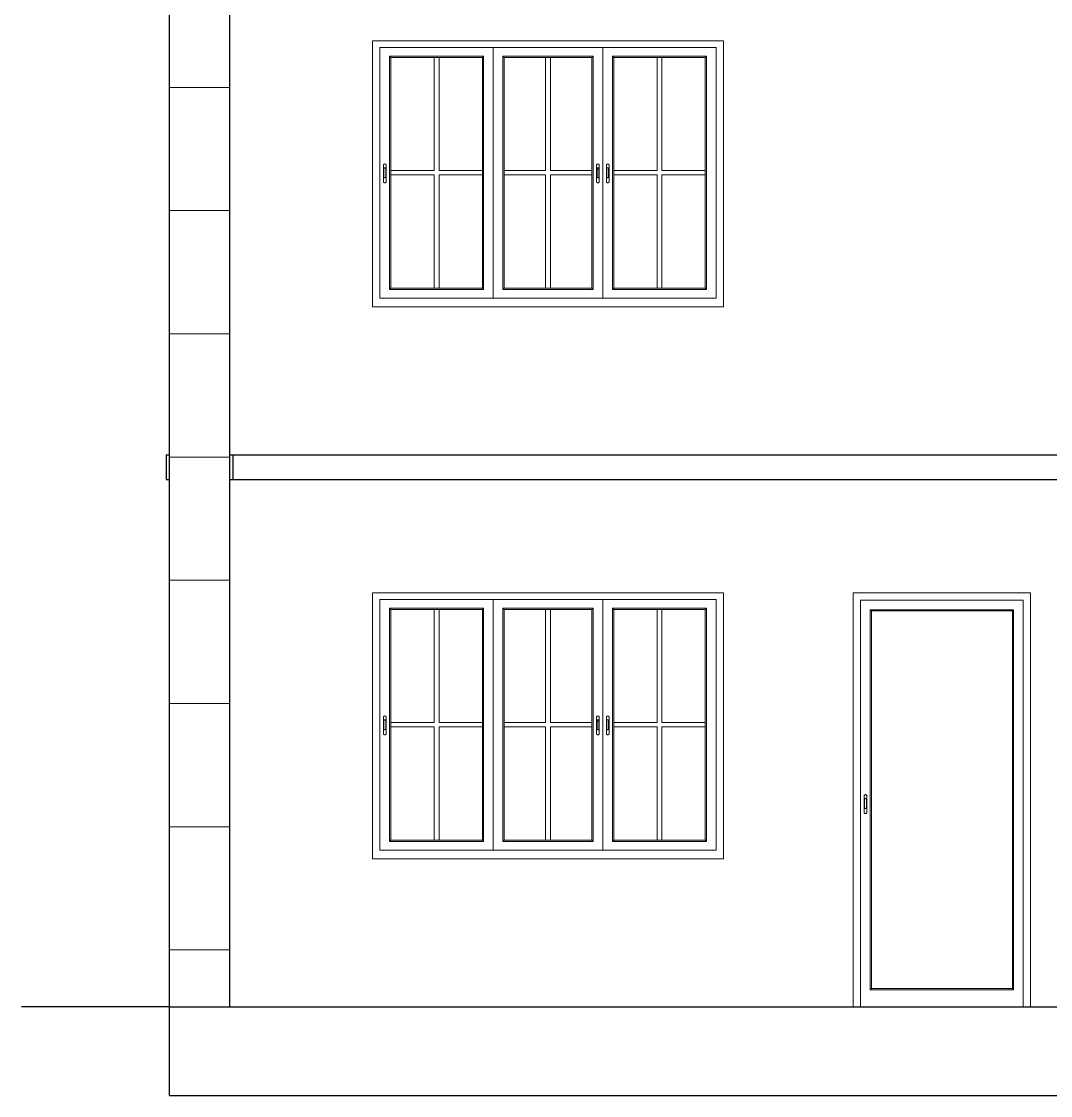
# Model space of a CAD drawing. Header units: inches. Extents: x -5142662 to -4941318, y -3361958 to -3160563.
# Drawn here: x -5005446 to -5005237.2, y -3263154.5 to -3262936.6 of the extents above; entities that cross this region are included whole.
import ezdxf

# ---------------------------------------------------------------- set-up
doc = ezdxf.new("R2010")
doc.units = ezdxf.units.IN
doc.header["$LTSCALE"] = 2
doc.header["$MEASUREMENT"] = 0
doc.linetypes.add('ACAD_ISO02W100', pattern=[15, 12, -3])
doc.layers.get('0').update_dxf_attribs({"linetype": 'CONTINUOUS'})
doc.layers.add('HATCH', color=60, linetype='ACAD_ISO02W100', lineweight=13)
doc.layers.add('window', color=4, linetype='CONTINUOUS', lineweight=13)

msp = doc.modelspace()

# ---------------------------------------------------------------- hatches: boundary and pattern name
at = {"layer": 'HATCH', "transparency": 33554661}
h = msp.add_hatch(dxfattribs=at)
h.set_pattern_fill('ANSI37', color=256, scale=200, angle=45)
h.paths.add_polyline_path([(-5005403.71, -3262912.52), (-5005403.71, -3262762.52), (-5005410.72, -3262762.52), (-5005410.72, -3262800.52), (-5005411.82, -3262800.52), (-5005411.82, -3262805.52), (-5005410.72, -3262805.52), (-5005410.72, -3262912.52), (-5005417.12, -3262912.52), (-5005417.12, -3262917.52), (-5005416.01, -3262917.52), (-5005416.01, -3263024.52), (-5005416.01, -3263136.52), (-5005403.71, -3263136.52), (-5005403.71, -3263024.52)])

# ---------------------------------------------------------------- linework, layer by layer
at = {"ltscale": 0.5}
for p, q in [((-5005403.71, -3263024.52), (-5005403.71, -3262912.52)), ((-5005416.01, -3263024.52), (-5005416.01, -3262917.52)), ((-5005416.68, -3263024.52), (-5005416.01, -3263024.52)), ((-5005416.68, -3263024.52), (-5005416.68, -3263029.52)), ((-5005416.01, -3263136.52), (-5005416.01, -3263024.52)), ((-5005403.71, -3263136.52), (-5005403.71, -3263024.52)), ((-5005403.71, -3263024.52), (-5005069.48, -3263024.52)), ((-5005403.04, -3263029.52), (-5005403.04, -3263024.52)), ((-5005416.68, -3263029.52), (-5005416.01, -3263029.52)), ((-5005403.71, -3263029.52), (-5005069.48, -3263029.52)), ((-5005416.01, -3263136.52), (-5005446.01, -3263136.52)), ((-5005416.01, -3263136.52), (-5005071.99, -3263136.52)), ((-5005416.01, -3263154.52), (-5005416.01, -3263136.52)), ((-5005416.01, -3263154.52), (-5005071.99, -3263154.52))]:
    msp.add_line(p, q, dxfattribs=at)
at = {"layer": 'window'}
for p, q in [((-5005374.79, -3262994.52), (-5005374.79, -3262940.52)), ((-5005303.56, -3262940.52), (-5005374.79, -3262940.52)), ((-5005373.29, -3262992.75), (-5005373.29, -3262941.86)), ((-5005305.06, -3262941.86), (-5005373.29, -3262941.86)), ((-5005350.29, -3262941.86), (-5005350.29, -3262992.75)), ((-5005328.06, -3262941.86), (-5005328.06, -3262992.75)), ((-5005305.06, -3262941.86), (-5005305.06, -3262992.75)), ((-5005303.56, -3262994.52), (-5005303.56, -3262940.52)), ((-5005371.32, -3262990.95), (-5005371.32, -3262943.65)), ((-5005371.32, -3262943.65), (-5005352.25, -3262943.65)), ((-5005371.08, -3262943.88), (-5005371.32, -3262943.65)), ((-5005371.08, -3262990.72), (-5005371.08, -3262943.88)), ((-5005352.5, -3262943.88), (-5005371.08, -3262943.88)), ((-5005362.28, -3262943.88), (-5005362.28, -3262966.85)), ((-5005361.3, -3262943.88), (-5005361.3, -3262966.85)), ((-5005352.5, -3262943.88), (-5005352.25, -3262943.65)), ((-5005352.5, -3262943.88), (-5005352.5, -3262990.72)), ((-5005352.25, -3262943.65), (-5005352.25, -3262990.95)), ((-5005330.02, -3262943.65), (-5005348.32, -3262943.65)), ((-5005348.32, -3262943.65), (-5005348.32, -3262990.95)), ((-5005348.08, -3262943.88), (-5005348.32, -3262943.65)), ((-5005348.08, -3262943.88), (-5005348.08, -3262990.72)), ((-5005348.08, -3262943.88), (-5005330.27, -3262943.88)), ((-5005339.67, -3262943.88), (-5005339.67, -3262966.85)), ((-5005338.68, -3262943.88), (-5005338.68, -3262966.85)), ((-5005330.27, -3262943.88), (-5005330.02, -3262943.65)), ((-5005330.27, -3262990.72), (-5005330.27, -3262943.88)), ((-5005330.02, -3262990.95), (-5005330.02, -3262943.65)), ((-5005326.1, -3262990.95), (-5005326.1, -3262943.65)), ((-5005326.1, -3262943.65), (-5005307.02, -3262943.65)), ((-5005325.85, -3262943.88), (-5005326.1, -3262943.65)), ((-5005325.85, -3262990.72), (-5005325.85, -3262943.88)), ((-5005307.27, -3262943.88), (-5005325.85, -3262943.88)), ((-5005317.05, -3262943.88), (-5005317.05, -3262966.85)), ((-5005316.07, -3262943.88), (-5005316.07, -3262966.85)), ((-5005307.27, -3262943.88), (-5005307.02, -3262943.65)), ((-5005307.27, -3262943.88), (-5005307.27, -3262990.72)), ((-5005307.02, -3262943.65), (-5005307.02, -3262990.95)), ((-5005372.56, -3262965.7), (-5005372.55, -3262965.67)), ((-5005372.56, -3262965.73), (-5005372.55, -3262965.67)), ((-5005372.56, -3262965.73), (-5005372.56, -3262965.7)), ((-5005372.56, -3262969.12), (-5005372.56, -3262965.73)), ((-5005372.55, -3262965.67), (-5005372.53, -3262965.63)), ((-5005372.53, -3262965.63), (-5005372.51, -3262965.6)), ((-5005372.48, -3262965.58), (-5005372.51, -3262965.6)), ((-5005372.45, -3262965.55), (-5005372.48, -3262965.58)), ((-5005372.45, -3262965.55), (-5005372.41, -3262965.54)), ((-5005372.38, -3262965.52), (-5005372.41, -3262965.54)), ((-5005372.33, -3262965.52), (-5005372.38, -3262965.52)), ((-5005372.29, -3262965.51), (-5005372.33, -3262965.52)), ((-5005372.25, -3262965.52), (-5005372.29, -3262965.51)), ((-5005372.25, -3262965.52), (-5005372.21, -3262965.52)), ((-5005372.21, -3262965.52), (-5005372.17, -3262965.54)), ((-5005372.17, -3262965.54), (-5005372.13, -3262965.55)), ((-5005372.13, -3262965.55), (-5005372.1, -3262965.58)), ((-5005372.1, -3262965.58), (-5005372.07, -3262965.6)), ((-5005372.05, -3262965.63), (-5005372.07, -3262965.6)), ((-5005372.04, -3262965.67), (-5005372.05, -3262965.63)), ((-5005372.03, -3262965.7), (-5005372.04, -3262965.67)), ((-5005372.03, -3262965.7), (-5005372.02, -3262965.73)), ((-5005372.02, -3262965.73), (-5005372.02, -3262969.12)), ((-5005329.32, -3262965.7), (-5005329.33, -3262965.73)), ((-5005329.33, -3262965.73), (-5005329.33, -3262969.12)), ((-5005329.31, -3262965.67), (-5005329.32, -3262965.7)), ((-5005329.3, -3262965.63), (-5005329.31, -3262965.67)), ((-5005329.27, -3262965.6), (-5005329.3, -3262965.63)), ((-5005329.25, -3262965.58), (-5005329.27, -3262965.6)), ((-5005329.22, -3262965.55), (-5005329.25, -3262965.58)), ((-5005329.18, -3262965.54), (-5005329.22, -3262965.55)), ((-5005329.14, -3262965.52), (-5005329.18, -3262965.54)), ((-5005329.1, -3262965.52), (-5005329.14, -3262965.52)), ((-5005329.06, -3262965.51), (-5005329.1, -3262965.52)), ((-5005329.01, -3262965.52), (-5005329.06, -3262965.51)), ((-5005328.97, -3262965.52), (-5005329.01, -3262965.52)), ((-5005328.93, -3262965.54), (-5005328.97, -3262965.52)), ((-5005328.9, -3262965.55), (-5005328.93, -3262965.54)), ((-5005328.87, -3262965.58), (-5005328.9, -3262965.55)), ((-5005328.84, -3262965.6), (-5005328.87, -3262965.58)), ((-5005328.82, -3262965.63), (-5005328.84, -3262965.6)), ((-5005328.8, -3262965.67), (-5005328.82, -3262965.63)), ((-5005328.79, -3262965.7), (-5005328.8, -3262965.67)), ((-5005328.79, -3262965.73), (-5005328.8, -3262965.67)), ((-5005328.79, -3262965.73), (-5005328.79, -3262965.7)), ((-5005328.79, -3262969.12), (-5005328.79, -3262965.73)), ((-5005327.34, -3262965.73), (-5005327.32, -3262965.67)), ((-5005327.34, -3262965.73), (-5005327.33, -3262965.7)), ((-5005327.34, -3262969.12), (-5005327.34, -3262965.73)), ((-5005327.33, -3262965.7), (-5005327.32, -3262965.67)), ((-5005327.32, -3262965.67), (-5005327.31, -3262965.63)), ((-5005327.31, -3262965.63), (-5005327.28, -3262965.6)), ((-5005327.26, -3262965.58), (-5005327.28, -3262965.6)), ((-5005327.22, -3262965.55), (-5005327.26, -3262965.58)), ((-5005327.22, -3262965.55), (-5005327.19, -3262965.54)), ((-5005327.15, -3262965.52), (-5005327.19, -3262965.54)), ((-5005327.11, -3262965.52), (-5005327.15, -3262965.52)), ((-5005327.07, -3262965.51), (-5005327.11, -3262965.52)), ((-5005327.02, -3262965.52), (-5005327.07, -3262965.51)), ((-5005327.02, -3262965.52), (-5005326.98, -3262965.52)), ((-5005326.98, -3262965.52), (-5005326.94, -3262965.54)), ((-5005326.94, -3262965.54), (-5005326.91, -3262965.55)), ((-5005326.91, -3262965.55), (-5005326.87, -3262965.58)), ((-5005326.87, -3262965.58), (-5005326.85, -3262965.6)), ((-5005326.82, -3262965.63), (-5005326.85, -3262965.6)), ((-5005326.81, -3262965.67), (-5005326.82, -3262965.63)), ((-5005326.8, -3262965.7), (-5005326.81, -3262965.67)), ((-5005326.8, -3262965.7), (-5005326.8, -3262965.73)), ((-5005326.8, -3262965.73), (-5005326.8, -3262969.12)), ((-5005372.46, -3262966.41), (-5005372.47, -3262966.43)), ((-5005372.47, -3262966.43), (-5005372.47, -3262966.45)), ((-5005372.47, -3262966.45), (-5005372.47, -3262968.16)), ((-5005372.47, -3262968.18), (-5005372.47, -3262968.16)), ((-5005372.46, -3262968.2), (-5005372.47, -3262968.18)), ((-5005372.45, -3262966.38), (-5005372.46, -3262966.41)), ((-5005372.45, -3262968.23), (-5005372.46, -3262968.2)), ((-5005372.44, -3262966.36), (-5005372.45, -3262966.38)), ((-5005372.44, -3262968.25), (-5005372.45, -3262968.23)), ((-5005372.42, -3262966.35), (-5005372.44, -3262966.36)), ((-5005372.42, -3262968.26), (-5005372.44, -3262968.25)), ((-5005372.4, -3262966.33), (-5005372.42, -3262966.35)), ((-5005372.4, -3262968.28), (-5005372.42, -3262968.26)), ((-5005372.37, -3262966.32), (-5005372.4, -3262966.33)), ((-5005372.37, -3262968.29), (-5005372.4, -3262968.28)), ((-5005372.35, -3262966.31), (-5005372.37, -3262966.32)), ((-5005372.35, -3262968.3), (-5005372.37, -3262968.29)), ((-5005372.32, -3262966.31), (-5005372.35, -3262966.31)), ((-5005372.32, -3262968.31), (-5005372.35, -3262968.3)), ((-5005372.29, -3262966.3), (-5005372.32, -3262966.31)), ((-5005372.29, -3262968.31), (-5005372.32, -3262968.31)), ((-5005372.26, -3262966.31), (-5005372.29, -3262966.3)), ((-5005372.26, -3262968.31), (-5005372.29, -3262968.31)), ((-5005372.24, -3262966.31), (-5005372.26, -3262966.31)), ((-5005372.24, -3262968.3), (-5005372.26, -3262968.31)), ((-5005372.21, -3262966.32), (-5005372.24, -3262966.31)), ((-5005372.21, -3262968.29), (-5005372.24, -3262968.3)), ((-5005372.19, -3262966.33), (-5005372.21, -3262966.32)), ((-5005372.19, -3262968.28), (-5005372.21, -3262968.29)), ((-5005372.16, -3262966.35), (-5005372.19, -3262966.33)), ((-5005372.16, -3262968.26), (-5005372.19, -3262968.28)), ((-5005372.15, -3262966.36), (-5005372.16, -3262966.35)), ((-5005372.15, -3262968.25), (-5005372.16, -3262968.26)), ((-5005372.13, -3262966.38), (-5005372.15, -3262966.36)), ((-5005372.13, -3262968.23), (-5005372.15, -3262968.25)), ((-5005372.12, -3262966.41), (-5005372.13, -3262966.38)), ((-5005372.12, -3262968.2), (-5005372.13, -3262968.23)), ((-5005372.11, -3262966.43), (-5005372.12, -3262966.41)), ((-5005372.11, -3262968.18), (-5005372.12, -3262968.2)), ((-5005372.11, -3262966.45), (-5005372.11, -3262966.43)), ((-5005372.11, -3262968.16), (-5005372.11, -3262966.45)), ((-5005372.11, -3262968.16), (-5005372.11, -3262968.18)), ((-5005371.08, -3262966.85), (-5005362.28, -3262966.85)), ((-5005371.08, -3262967.75), (-5005362.28, -3262967.75)), ((-5005362.28, -3262967.75), (-5005362.28, -3262990.72)), ((-5005361.3, -3262966.85), (-5005352.5, -3262966.85)), ((-5005361.3, -3262967.75), (-5005352.5, -3262967.75)), ((-5005361.3, -3262967.75), (-5005361.3, -3262990.72)), ((-5005339.67, -3262966.85), (-5005348.08, -3262966.85)), ((-5005339.67, -3262967.75), (-5005348.08, -3262967.75)), ((-5005339.67, -3262967.75), (-5005339.67, -3262990.72)), ((-5005330.27, -3262966.85), (-5005338.68, -3262966.85)), ((-5005338.68, -3262967.75), (-5005338.68, -3262990.72)), ((-5005330.27, -3262967.75), (-5005338.68, -3262967.75)), ((-5005329.24, -3262966.43), (-5005329.23, -3262966.41)), ((-5005329.24, -3262966.45), (-5005329.24, -3262966.43)), ((-5005329.24, -3262966.7), (-5005329.24, -3262966.45)), ((-5005329.24, -3262966.68), (-5005329.23, -3262966.65)), ((-5005329.24, -3262966.7), (-5005329.24, -3262966.68)), ((-5005329.24, -3262968.16), (-5005329.24, -3262966.7)), ((-5005329.24, -3262968.16), (-5005329.24, -3262968.18)), ((-5005329.24, -3262968.18), (-5005329.23, -3262968.2)), ((-5005329.23, -3262966.41), (-5005329.22, -3262966.38)), ((-5005329.23, -3262966.65), (-5005329.22, -3262966.63)), ((-5005329.23, -3262968.2), (-5005329.22, -3262968.23)), ((-5005329.22, -3262966.38), (-5005329.2, -3262966.36)), ((-5005329.22, -3262966.63), (-5005329.2, -3262966.61)), ((-5005329.22, -3262968.23), (-5005329.2, -3262968.25)), ((-5005329.2, -3262966.36), (-5005329.18, -3262966.35)), ((-5005329.2, -3262966.61), (-5005329.18, -3262966.6)), ((-5005329.2, -3262968.25), (-5005329.18, -3262968.26)), ((-5005329.18, -3262966.35), (-5005329.16, -3262966.33)), ((-5005329.18, -3262966.6), (-5005329.16, -3262966.58)), ((-5005329.18, -3262968.26), (-5005329.16, -3262968.28)), ((-5005329.16, -3262966.33), (-5005329.14, -3262966.32)), ((-5005329.16, -3262966.58), (-5005329.14, -3262966.57)), ((-5005329.16, -3262968.28), (-5005329.14, -3262968.29)), ((-5005329.14, -3262966.32), (-5005329.11, -3262966.31)), ((-5005329.14, -3262966.57), (-5005329.11, -3262966.56)), ((-5005329.14, -3262968.29), (-5005329.11, -3262968.3)), ((-5005329.11, -3262966.31), (-5005329.08, -3262966.31)), ((-5005329.11, -3262966.56), (-5005329.08, -3262966.55)), ((-5005329.11, -3262968.3), (-5005329.08, -3262968.31)), ((-5005329.08, -3262966.31), (-5005329.06, -3262966.3)), ((-5005329.08, -3262966.55), (-5005329.06, -3262966.55)), ((-5005329.08, -3262968.31), (-5005329.06, -3262968.31)), ((-5005329.06, -3262966.3), (-5005329.03, -3262966.31)), ((-5005329.06, -3262966.55), (-5005329.03, -3262966.55)), ((-5005329.06, -3262968.31), (-5005329.03, -3262968.31)), ((-5005329.03, -3262966.31), (-5005329, -3262966.31)), ((-5005329.03, -3262966.55), (-5005329, -3262966.56)), ((-5005329.03, -3262968.31), (-5005329, -3262968.3)), ((-5005329, -3262966.31), (-5005328.97, -3262966.32)), ((-5005329, -3262966.56), (-5005328.97, -3262966.57)), ((-5005329, -3262968.3), (-5005328.97, -3262968.29)), ((-5005328.97, -3262966.32), (-5005328.95, -3262966.33)), ((-5005328.97, -3262966.57), (-5005328.95, -3262966.58)), ((-5005328.97, -3262968.29), (-5005328.95, -3262968.28)), ((-5005328.95, -3262966.33), (-5005328.93, -3262966.35)), ((-5005328.95, -3262966.58), (-5005328.93, -3262966.6)), ((-5005328.95, -3262968.28), (-5005328.93, -3262968.26)), ((-5005328.93, -3262966.35), (-5005328.91, -3262966.36)), ((-5005328.93, -3262966.6), (-5005328.91, -3262966.61)), ((-5005328.93, -3262968.26), (-5005328.91, -3262968.25)), ((-5005328.91, -3262966.36), (-5005328.89, -3262966.38)), ((-5005328.91, -3262966.61), (-5005328.89, -3262966.63)), ((-5005328.91, -3262968.25), (-5005328.89, -3262968.23)), ((-5005328.89, -3262966.38), (-5005328.88, -3262966.41)), ((-5005328.89, -3262966.63), (-5005328.88, -3262966.65)), ((-5005328.89, -3262968.23), (-5005328.88, -3262968.2)), ((-5005328.88, -3262966.41), (-5005328.88, -3262966.43)), ((-5005328.88, -3262966.43), (-5005328.87, -3262966.45)), ((-5005328.88, -3262966.65), (-5005328.88, -3262966.68)), ((-5005328.88, -3262966.68), (-5005328.87, -3262966.7)), ((-5005328.88, -3262968.18), (-5005328.87, -3262968.16)), ((-5005328.88, -3262968.2), (-5005328.88, -3262968.18)), ((-5005328.87, -3262968.16), (-5005328.87, -3262966.45)), ((-5005327.24, -3262966.43), (-5005327.25, -3262966.45)), ((-5005327.25, -3262966.45), (-5005327.25, -3262968.16)), ((-5005327.24, -3262968.18), (-5005327.25, -3262968.16)), ((-5005327.23, -3262966.38), (-5005327.24, -3262966.41)), ((-5005327.24, -3262966.41), (-5005327.24, -3262966.43)), ((-5005327.24, -3262968.2), (-5005327.24, -3262968.18)), ((-5005327.23, -3262968.23), (-5005327.24, -3262968.2)), ((-5005327.21, -3262966.36), (-5005327.23, -3262966.38)), ((-5005327.21, -3262968.25), (-5005327.23, -3262968.23)), ((-5005327.19, -3262966.35), (-5005327.21, -3262966.36)), ((-5005327.19, -3262968.26), (-5005327.21, -3262968.25)), ((-5005327.17, -3262966.33), (-5005327.19, -3262966.35)), ((-5005327.17, -3262968.28), (-5005327.19, -3262968.26)), ((-5005327.15, -3262966.32), (-5005327.17, -3262966.33)), ((-5005327.15, -3262968.29), (-5005327.17, -3262968.28)), ((-5005327.12, -3262966.31), (-5005327.15, -3262966.32)), ((-5005327.12, -3262968.3), (-5005327.15, -3262968.29)), ((-5005327.09, -3262966.31), (-5005327.12, -3262966.31)), ((-5005327.09, -3262968.31), (-5005327.12, -3262968.3)), ((-5005327.07, -3262966.3), (-5005327.09, -3262966.31)), ((-5005327.07, -3262968.31), (-5005327.09, -3262968.31)), ((-5005327.04, -3262966.31), (-5005327.07, -3262966.3)), ((-5005327.04, -3262968.31), (-5005327.07, -3262968.31)), ((-5005327.01, -3262966.31), (-5005327.04, -3262966.31)), ((-5005327.01, -3262968.3), (-5005327.04, -3262968.31)), ((-5005326.98, -3262966.32), (-5005327.01, -3262966.31)), ((-5005326.98, -3262968.29), (-5005327.01, -3262968.3)), ((-5005326.96, -3262966.33), (-5005326.98, -3262966.32)), ((-5005326.96, -3262968.28), (-5005326.98, -3262968.29)), ((-5005326.94, -3262966.35), (-5005326.96, -3262966.33)), ((-5005326.94, -3262968.26), (-5005326.96, -3262968.28)), ((-5005326.92, -3262966.36), (-5005326.94, -3262966.35)), ((-5005326.92, -3262968.25), (-5005326.94, -3262968.26)), ((-5005326.9, -3262966.38), (-5005326.92, -3262966.36)), ((-5005326.9, -3262968.23), (-5005326.92, -3262968.25)), ((-5005326.89, -3262966.41), (-5005326.9, -3262966.38)), ((-5005326.89, -3262968.2), (-5005326.9, -3262968.23)), ((-5005326.89, -3262966.43), (-5005326.89, -3262966.41)), ((-5005326.88, -3262966.45), (-5005326.89, -3262966.43)), ((-5005326.88, -3262968.16), (-5005326.89, -3262968.18)), ((-5005326.89, -3262968.18), (-5005326.89, -3262968.2)), ((-5005326.88, -3262968.16), (-5005326.88, -3262966.45)), ((-5005325.85, -3262966.85), (-5005317.05, -3262966.85)), ((-5005325.85, -3262967.75), (-5005317.05, -3262967.75)), ((-5005317.05, -3262967.75), (-5005317.05, -3262990.72)), ((-5005316.07, -3262966.85), (-5005307.27, -3262966.85)), ((-5005316.07, -3262967.75), (-5005307.27, -3262967.75)), ((-5005316.07, -3262967.75), (-5005316.07, -3262990.72)), ((-5005372.56, -3262969.16), (-5005372.56, -3262969.12)), ((-5005372.55, -3262969.19), (-5005372.56, -3262969.16)), ((-5005372.55, -3262969.19), (-5005372.53, -3262969.23)), ((-5005372.53, -3262969.23), (-5005372.51, -3262969.25)), ((-5005372.51, -3262969.25), (-5005372.48, -3262969.28)), ((-5005372.45, -3262969.3), (-5005372.48, -3262969.28)), ((-5005372.41, -3262969.32), (-5005372.45, -3262969.3)), ((-5005372.41, -3262969.32), (-5005372.38, -3262969.34)), ((-5005372.33, -3262969.34), (-5005372.38, -3262969.34)), ((-5005372.29, -3262969.35), (-5005372.33, -3262969.34)), ((-5005372.29, -3262969.35), (-5005372.25, -3262969.34)), ((-5005372.25, -3262969.34), (-5005372.21, -3262969.34)), ((-5005372.17, -3262969.32), (-5005372.21, -3262969.34)), ((-5005372.13, -3262969.3), (-5005372.17, -3262969.32)), ((-5005372.13, -3262969.3), (-5005372.1, -3262969.28)), ((-5005372.1, -3262969.28), (-5005372.07, -3262969.25)), ((-5005372.07, -3262969.25), (-5005372.05, -3262969.23)), ((-5005372.04, -3262969.19), (-5005372.05, -3262969.23)), ((-5005372.02, -3262969.12), (-5005372.04, -3262969.19)), ((-5005372.03, -3262969.16), (-5005372.04, -3262969.19)), ((-5005372.03, -3262969.16), (-5005372.02, -3262969.12)), ((-5005329.32, -3262969.16), (-5005329.33, -3262969.12)), ((-5005329.33, -3262969.12), (-5005329.31, -3262969.19)), ((-5005329.32, -3262969.16), (-5005329.31, -3262969.19)), ((-5005329.31, -3262969.19), (-5005329.3, -3262969.23)), ((-5005329.3, -3262969.23), (-5005329.27, -3262969.25)), ((-5005329.27, -3262969.25), (-5005329.25, -3262969.28)), ((-5005329.25, -3262969.28), (-5005329.22, -3262969.3)), ((-5005329.22, -3262969.3), (-5005329.18, -3262969.32)), ((-5005329.18, -3262969.32), (-5005329.14, -3262969.34)), ((-5005329.14, -3262969.34), (-5005329.1, -3262969.34)), ((-5005329.1, -3262969.34), (-5005329.06, -3262969.35)), ((-5005329.06, -3262969.35), (-5005329.01, -3262969.34)), ((-5005329.01, -3262969.34), (-5005328.97, -3262969.34)), ((-5005328.97, -3262969.34), (-5005328.93, -3262969.32)), ((-5005328.93, -3262969.32), (-5005328.9, -3262969.3)), ((-5005328.9, -3262969.3), (-5005328.87, -3262969.28)), ((-5005328.87, -3262969.28), (-5005328.84, -3262969.25)), ((-5005328.84, -3262969.25), (-5005328.82, -3262969.23)), ((-5005328.82, -3262969.23), (-5005328.8, -3262969.19)), ((-5005328.8, -3262969.19), (-5005328.79, -3262969.16)), ((-5005328.79, -3262969.16), (-5005328.79, -3262969.12)), ((-5005327.33, -3262969.16), (-5005327.34, -3262969.12)), ((-5005327.32, -3262969.19), (-5005327.33, -3262969.16)), ((-5005327.32, -3262969.19), (-5005327.31, -3262969.23)), ((-5005327.31, -3262969.23), (-5005327.28, -3262969.25)), ((-5005327.28, -3262969.25), (-5005327.26, -3262969.28)), ((-5005327.22, -3262969.3), (-5005327.26, -3262969.28)), ((-5005327.19, -3262969.32), (-5005327.22, -3262969.3)), ((-5005327.19, -3262969.32), (-5005327.15, -3262969.34)), ((-5005327.11, -3262969.34), (-5005327.15, -3262969.34)), ((-5005327.07, -3262969.35), (-5005327.11, -3262969.34)), ((-5005327.07, -3262969.35), (-5005327.02, -3262969.34)), ((-5005327.02, -3262969.34), (-5005326.98, -3262969.34)), ((-5005326.94, -3262969.32), (-5005326.98, -3262969.34)), ((-5005326.91, -3262969.3), (-5005326.94, -3262969.32)), ((-5005326.91, -3262969.3), (-5005326.87, -3262969.28)), ((-5005326.87, -3262969.28), (-5005326.85, -3262969.25)), ((-5005326.85, -3262969.25), (-5005326.82, -3262969.23)), ((-5005326.81, -3262969.19), (-5005326.82, -3262969.23)), ((-5005326.8, -3262969.12), (-5005326.81, -3262969.19)), ((-5005326.8, -3262969.16), (-5005326.81, -3262969.19)), ((-5005326.8, -3262969.16), (-5005326.8, -3262969.12)), ((-5005371.32, -3262990.95), (-5005371.08, -3262990.72)), ((-5005352.25, -3262990.95), (-5005371.32, -3262990.95)), ((-5005352.5, -3262990.72), (-5005371.08, -3262990.72)), ((-5005352.5, -3262990.72), (-5005352.25, -3262990.95)), ((-5005348.08, -3262990.72), (-5005348.32, -3262990.95)), ((-5005348.32, -3262990.95), (-5005330.02, -3262990.95)), ((-5005348.08, -3262990.72), (-5005330.27, -3262990.72)), ((-5005330.02, -3262990.95), (-5005330.27, -3262990.72)), ((-5005326.1, -3262990.95), (-5005325.85, -3262990.72)), ((-5005307.02, -3262990.95), (-5005326.1, -3262990.95)), ((-5005307.27, -3262990.72), (-5005325.85, -3262990.72)), ((-5005307.27, -3262990.72), (-5005307.02, -3262990.95)), ((-5005303.56, -3262994.52), (-5005374.79, -3262994.52)), ((-5005373.29, -3262992.75), (-5005350.29, -3262992.75)), ((-5005328.06, -3262992.75), (-5005350.29, -3262992.75)), ((-5005328.06, -3262992.75), (-5005305.06, -3262992.75)), ((-5005374.79, -3263106.52), (-5005374.79, -3263052.52)), ((-5005303.56, -3263052.52), (-5005374.79, -3263052.52)), ((-5005303.56, -3263106.52), (-5005303.56, -3263052.52)), ((-5005373.29, -3263104.75), (-5005373.29, -3263053.86)), ((-5005305.06, -3263053.86), (-5005373.29, -3263053.86)), ((-5005350.29, -3263053.86), (-5005350.29, -3263104.75)), ((-5005328.06, -3263053.86), (-5005328.06, -3263104.75)), ((-5005305.06, -3263053.86), (-5005305.06, -3263104.75)), ((-5005371.32, -3263102.95), (-5005371.32, -3263055.65)), ((-5005371.32, -3263055.65), (-5005352.25, -3263055.65)), ((-5005371.08, -3263055.88), (-5005371.32, -3263055.65)), ((-5005371.08, -3263102.72), (-5005371.08, -3263055.88)), ((-5005352.5, -3263055.88), (-5005371.08, -3263055.88)), ((-5005362.28, -3263055.88), (-5005362.28, -3263078.85)), ((-5005361.3, -3263055.88), (-5005361.3, -3263078.85)), ((-5005352.5, -3263055.88), (-5005352.25, -3263055.65)), ((-5005352.5, -3263055.88), (-5005352.5, -3263102.72)), ((-5005352.25, -3263055.65), (-5005352.25, -3263102.95)), ((-5005330.02, -3263055.65), (-5005348.32, -3263055.65)), ((-5005348.32, -3263055.65), (-5005348.32, -3263102.95)), ((-5005348.08, -3263055.88), (-5005348.32, -3263055.65)), ((-5005348.08, -3263055.88), (-5005348.08, -3263102.72)), ((-5005348.08, -3263055.88), (-5005330.27, -3263055.88)), ((-5005339.67, -3263055.88), (-5005339.67, -3263078.85)), ((-5005338.68, -3263055.88), (-5005338.68, -3263078.85)), ((-5005330.27, -3263055.88), (-5005330.02, -3263055.65)), ((-5005330.27, -3263102.72), (-5005330.27, -3263055.88)), ((-5005330.02, -3263102.95), (-5005330.02, -3263055.65)), ((-5005326.1, -3263102.95), (-5005326.1, -3263055.65)), ((-5005326.1, -3263055.65), (-5005307.02, -3263055.65)), ((-5005325.85, -3263055.88), (-5005326.1, -3263055.65)), ((-5005325.85, -3263102.72), (-5005325.85, -3263055.88)), ((-5005307.27, -3263055.88), (-5005325.85, -3263055.88)), ((-5005317.05, -3263055.88), (-5005317.05, -3263078.85)), ((-5005316.07, -3263055.88), (-5005316.07, -3263078.85)), ((-5005307.27, -3263055.88), (-5005307.02, -3263055.65)), ((-5005307.27, -3263055.88), (-5005307.27, -3263102.72)), ((-5005307.02, -3263055.65), (-5005307.02, -3263102.95)), ((-5005273.58, -3263056.21), (-5005273.81, -3263055.99)), ((-5005244.96, -3263056.21), (-5005244.73, -3263055.99)), ((-5005372.56, -3263077.7), (-5005372.55, -3263077.67)), ((-5005372.56, -3263077.73), (-5005372.55, -3263077.67)), ((-5005372.56, -3263077.73), (-5005372.56, -3263077.7)), ((-5005372.56, -3263081.12), (-5005372.56, -3263077.73)), ((-5005372.55, -3263077.67), (-5005372.53, -3263077.63)), ((-5005372.53, -3263077.63), (-5005372.51, -3263077.6)), ((-5005372.48, -3263077.58), (-5005372.51, -3263077.6)), ((-5005372.45, -3263077.55), (-5005372.48, -3263077.58)), ((-5005372.46, -3263078.41), (-5005372.47, -3263078.43)), ((-5005372.47, -3263078.43), (-5005372.47, -3263078.45)), ((-5005372.47, -3263078.45), (-5005372.47, -3263080.16)), ((-5005372.45, -3263078.38), (-5005372.46, -3263078.41)), ((-5005372.45, -3263077.55), (-5005372.41, -3263077.54)), ((-5005372.44, -3263078.36), (-5005372.45, -3263078.38)), ((-5005372.42, -3263078.35), (-5005372.44, -3263078.36)), ((-5005372.4, -3263078.33), (-5005372.42, -3263078.35)), ((-5005372.38, -3263077.52), (-5005372.41, -3263077.54)), ((-5005372.37, -3263078.32), (-5005372.4, -3263078.33)), ((-5005372.33, -3263077.52), (-5005372.38, -3263077.52)), ((-5005372.35, -3263078.31), (-5005372.37, -3263078.32)), ((-5005372.32, -3263078.31), (-5005372.35, -3263078.31)), ((-5005372.29, -3263077.51), (-5005372.33, -3263077.52)), ((-5005372.29, -3263078.3), (-5005372.32, -3263078.31)), ((-5005372.25, -3263077.52), (-5005372.29, -3263077.51)), ((-5005372.26, -3263078.31), (-5005372.29, -3263078.3)), ((-5005372.24, -3263078.31), (-5005372.26, -3263078.31)), ((-5005372.25, -3263077.52), (-5005372.21, -3263077.52)), ((-5005372.21, -3263078.32), (-5005372.24, -3263078.31)), ((-5005372.21, -3263077.52), (-5005372.17, -3263077.54)), ((-5005372.19, -3263078.33), (-5005372.21, -3263078.32)), ((-5005372.16, -3263078.35), (-5005372.19, -3263078.33)), ((-5005372.17, -3263077.54), (-5005372.13, -3263077.55)), ((-5005372.15, -3263078.36), (-5005372.16, -3263078.35)), ((-5005372.13, -3263078.38), (-5005372.15, -3263078.36)), ((-5005372.13, -3263077.55), (-5005372.1, -3263077.58)), ((-5005372.12, -3263078.41), (-5005372.13, -3263078.38)), ((-5005372.11, -3263078.43), (-5005372.12, -3263078.41)), ((-5005372.11, -3263078.45), (-5005372.11, -3263078.43)), ((-5005372.11, -3263080.16), (-5005372.11, -3263078.45)), ((-5005372.1, -3263077.58), (-5005372.07, -3263077.6)), ((-5005372.05, -3263077.63), (-5005372.07, -3263077.6)), ((-5005372.04, -3263077.67), (-5005372.05, -3263077.63)), ((-5005372.03, -3263077.7), (-5005372.04, -3263077.67)), ((-5005372.03, -3263077.7), (-5005372.02, -3263077.73)), ((-5005372.02, -3263077.73), (-5005372.02, -3263081.12)), ((-5005371.08, -3263078.85), (-5005362.28, -3263078.85)), ((-5005361.3, -3263078.85), (-5005352.5, -3263078.85)), ((-5005339.67, -3263078.85), (-5005348.08, -3263078.85)), ((-5005330.27, -3263078.85), (-5005338.68, -3263078.85)), ((-5005329.32, -3263077.7), (-5005329.33, -3263077.73)), ((-5005329.33, -3263077.73), (-5005329.33, -3263081.12)), ((-5005329.31, -3263077.67), (-5005329.32, -3263077.7)), ((-5005329.3, -3263077.63), (-5005329.31, -3263077.67)), ((-5005329.27, -3263077.6), (-5005329.3, -3263077.63)), ((-5005329.25, -3263077.58), (-5005329.27, -3263077.6)), ((-5005329.22, -3263077.55), (-5005329.25, -3263077.58)), ((-5005329.24, -3263078.43), (-5005329.23, -3263078.41)), ((-5005329.24, -3263078.45), (-5005329.24, -3263078.43)), ((-5005329.24, -3263078.7), (-5005329.24, -3263078.45)), ((-5005329.24, -3263078.68), (-5005329.23, -3263078.65)), ((-5005329.24, -3263078.7), (-5005329.24, -3263078.68)), ((-5005329.24, -3263080.16), (-5005329.24, -3263078.7)), ((-5005329.23, -3263078.41), (-5005329.22, -3263078.38)), ((-5005329.23, -3263078.65), (-5005329.22, -3263078.63)), ((-5005329.18, -3263077.54), (-5005329.22, -3263077.55)), ((-5005329.22, -3263078.38), (-5005329.2, -3263078.36)), ((-5005329.22, -3263078.63), (-5005329.2, -3263078.61)), ((-5005329.2, -3263078.36), (-5005329.18, -3263078.35)), ((-5005329.2, -3263078.61), (-5005329.18, -3263078.6)), ((-5005329.14, -3263077.52), (-5005329.18, -3263077.54)), ((-5005329.18, -3263078.35), (-5005329.16, -3263078.33)), ((-5005329.18, -3263078.6), (-5005329.16, -3263078.58)), ((-5005329.16, -3263078.33), (-5005329.14, -3263078.32)), ((-5005329.16, -3263078.58), (-5005329.14, -3263078.57)), ((-5005329.1, -3263077.52), (-5005329.14, -3263077.52)), ((-5005329.14, -3263078.32), (-5005329.11, -3263078.31)), ((-5005329.14, -3263078.57), (-5005329.11, -3263078.56)), ((-5005329.11, -3263078.31), (-5005329.08, -3263078.31)), ((-5005329.11, -3263078.56), (-5005329.08, -3263078.55)), ((-5005329.06, -3263077.51), (-5005329.1, -3263077.52)), ((-5005329.08, -3263078.31), (-5005329.06, -3263078.3)), ((-5005329.08, -3263078.55), (-5005329.06, -3263078.55)), ((-5005329.01, -3263077.52), (-5005329.06, -3263077.51)), ((-5005329.06, -3263078.3), (-5005329.03, -3263078.31)), ((-5005329.06, -3263078.55), (-5005329.03, -3263078.55)), ((-5005329.03, -3263078.31), (-5005329, -3263078.31)), ((-5005329.03, -3263078.55), (-5005329, -3263078.56)), ((-5005328.97, -3263077.52), (-5005329.01, -3263077.52)), ((-5005329, -3263078.31), (-5005328.97, -3263078.32)), ((-5005329, -3263078.56), (-5005328.97, -3263078.57)), ((-5005328.93, -3263077.54), (-5005328.97, -3263077.52)), ((-5005328.97, -3263078.32), (-5005328.95, -3263078.33)), ((-5005328.97, -3263078.57), (-5005328.95, -3263078.58)), ((-5005328.95, -3263078.33), (-5005328.93, -3263078.35)), ((-5005328.95, -3263078.58), (-5005328.93, -3263078.6)), ((-5005328.9, -3263077.55), (-5005328.93, -3263077.54)), ((-5005328.93, -3263078.35), (-5005328.91, -3263078.36)), ((-5005328.93, -3263078.6), (-5005328.91, -3263078.61)), ((-5005328.91, -3263078.36), (-5005328.89, -3263078.38)), ((-5005328.91, -3263078.61), (-5005328.89, -3263078.63)), ((-5005328.87, -3263077.58), (-5005328.9, -3263077.55)), ((-5005328.89, -3263078.38), (-5005328.88, -3263078.41)), ((-5005328.89, -3263078.63), (-5005328.88, -3263078.65)), ((-5005328.88, -3263078.41), (-5005328.88, -3263078.43)), ((-5005328.88, -3263078.43), (-5005328.87, -3263078.45)), ((-5005328.88, -3263078.65), (-5005328.88, -3263078.68)), ((-5005328.88, -3263078.68), (-5005328.87, -3263078.7)), ((-5005328.84, -3263077.6), (-5005328.87, -3263077.58)), ((-5005328.87, -3263080.16), (-5005328.87, -3263078.45)), ((-5005328.82, -3263077.63), (-5005328.84, -3263077.6)), ((-5005328.8, -3263077.67), (-5005328.82, -3263077.63)), ((-5005328.79, -3263077.7), (-5005328.8, -3263077.67)), ((-5005328.79, -3263077.73), (-5005328.8, -3263077.67)), ((-5005328.79, -3263077.73), (-5005328.79, -3263077.7)), ((-5005328.79, -3263081.12), (-5005328.79, -3263077.73)), ((-5005327.34, -3263077.73), (-5005327.32, -3263077.67)), ((-5005327.34, -3263077.73), (-5005327.33, -3263077.7)), ((-5005327.34, -3263081.12), (-5005327.34, -3263077.73)), ((-5005327.33, -3263077.7), (-5005327.32, -3263077.67)), ((-5005327.32, -3263077.67), (-5005327.31, -3263077.63)), ((-5005327.31, -3263077.63), (-5005327.28, -3263077.6)), ((-5005327.26, -3263077.58), (-5005327.28, -3263077.6)), ((-5005327.22, -3263077.55), (-5005327.26, -3263077.58)), ((-5005327.24, -3263078.43), (-5005327.25, -3263078.45)), ((-5005327.25, -3263078.45), (-5005327.25, -3263080.16)), ((-5005327.23, -3263078.38), (-5005327.24, -3263078.41)), ((-5005327.24, -3263078.41), (-5005327.24, -3263078.43)), ((-5005327.21, -3263078.36), (-5005327.23, -3263078.38)), ((-5005327.22, -3263077.55), (-5005327.19, -3263077.54)), ((-5005327.19, -3263078.35), (-5005327.21, -3263078.36)), ((-5005327.15, -3263077.52), (-5005327.19, -3263077.54)), ((-5005327.17, -3263078.33), (-5005327.19, -3263078.35)), ((-5005327.15, -3263078.32), (-5005327.17, -3263078.33)), ((-5005327.11, -3263077.52), (-5005327.15, -3263077.52)), ((-5005327.12, -3263078.31), (-5005327.15, -3263078.32)), ((-5005327.09, -3263078.31), (-5005327.12, -3263078.31)), ((-5005327.07, -3263077.51), (-5005327.11, -3263077.52)), ((-5005327.07, -3263078.3), (-5005327.09, -3263078.31)), ((-5005327.02, -3263077.52), (-5005327.07, -3263077.51)), ((-5005327.04, -3263078.31), (-5005327.07, -3263078.3)), ((-5005327.01, -3263078.31), (-5005327.04, -3263078.31)), ((-5005327.02, -3263077.52), (-5005326.98, -3263077.52)), ((-5005326.98, -3263078.32), (-5005327.01, -3263078.31)), ((-5005326.98, -3263077.52), (-5005326.94, -3263077.54)), ((-5005326.96, -3263078.33), (-5005326.98, -3263078.32)), ((-5005326.94, -3263078.35), (-5005326.96, -3263078.33)), ((-5005326.94, -3263077.54), (-5005326.91, -3263077.55)), ((-5005326.92, -3263078.36), (-5005326.94, -3263078.35)), ((-5005326.9, -3263078.38), (-5005326.92, -3263078.36)), ((-5005326.91, -3263077.55), (-5005326.87, -3263077.58)), ((-5005326.89, -3263078.41), (-5005326.9, -3263078.38)), ((-5005326.89, -3263078.43), (-5005326.89, -3263078.41)), ((-5005326.88, -3263078.45), (-5005326.89, -3263078.43)), ((-5005326.88, -3263080.16), (-5005326.88, -3263078.45)), ((-5005326.87, -3263077.58), (-5005326.85, -3263077.6)), ((-5005326.82, -3263077.63), (-5005326.85, -3263077.6)), ((-5005326.81, -3263077.67), (-5005326.82, -3263077.63)), ((-5005326.8, -3263077.7), (-5005326.81, -3263077.67)), ((-5005326.8, -3263077.7), (-5005326.8, -3263077.73)), ((-5005326.8, -3263077.73), (-5005326.8, -3263081.12)), ((-5005325.85, -3263078.85), (-5005317.05, -3263078.85)), ((-5005316.07, -3263078.85), (-5005307.27, -3263078.85)), ((-5005372.56, -3263081.16), (-5005372.56, -3263081.12)), ((-5005372.55, -3263081.19), (-5005372.56, -3263081.16)), ((-5005372.55, -3263081.19), (-5005372.53, -3263081.23)), ((-5005372.53, -3263081.23), (-5005372.51, -3263081.25)), ((-5005372.51, -3263081.25), (-5005372.48, -3263081.28)), ((-5005372.45, -3263081.3), (-5005372.48, -3263081.28)), ((-5005372.47, -3263080.18), (-5005372.47, -3263080.16)), ((-5005372.46, -3263080.2), (-5005372.47, -3263080.18)), ((-5005372.45, -3263080.23), (-5005372.46, -3263080.2)), ((-5005372.44, -3263080.25), (-5005372.45, -3263080.23)), ((-5005372.41, -3263081.32), (-5005372.45, -3263081.3)), ((-5005372.42, -3263080.26), (-5005372.44, -3263080.25)), ((-5005372.4, -3263080.28), (-5005372.42, -3263080.26)), ((-5005372.41, -3263081.32), (-5005372.38, -3263081.34)), ((-5005372.37, -3263080.29), (-5005372.4, -3263080.28)), ((-5005372.33, -3263081.34), (-5005372.38, -3263081.34)), ((-5005372.35, -3263080.3), (-5005372.37, -3263080.29)), ((-5005372.32, -3263080.31), (-5005372.35, -3263080.3)), ((-5005372.29, -3263081.35), (-5005372.33, -3263081.34)), ((-5005372.29, -3263080.31), (-5005372.32, -3263080.31)), ((-5005372.26, -3263080.31), (-5005372.29, -3263080.31)), ((-5005372.29, -3263081.35), (-5005372.25, -3263081.34)), ((-5005372.24, -3263080.3), (-5005372.26, -3263080.31)), ((-5005372.25, -3263081.34), (-5005372.21, -3263081.34)), ((-5005372.21, -3263080.29), (-5005372.24, -3263080.3)), ((-5005372.19, -3263080.28), (-5005372.21, -3263080.29)), ((-5005372.17, -3263081.32), (-5005372.21, -3263081.34)), ((-5005372.16, -3263080.26), (-5005372.19, -3263080.28)), ((-5005372.13, -3263081.3), (-5005372.17, -3263081.32)), ((-5005372.15, -3263080.25), (-5005372.16, -3263080.26)), ((-5005372.13, -3263080.23), (-5005372.15, -3263080.25)), ((-5005372.12, -3263080.2), (-5005372.13, -3263080.23)), ((-5005372.13, -3263081.3), (-5005372.1, -3263081.28)), ((-5005372.11, -3263080.18), (-5005372.12, -3263080.2)), ((-5005372.11, -3263080.16), (-5005372.11, -3263080.18)), ((-5005372.1, -3263081.28), (-5005372.07, -3263081.25)), ((-5005372.07, -3263081.25), (-5005372.05, -3263081.23)), ((-5005372.04, -3263081.19), (-5005372.05, -3263081.23)), ((-5005372.02, -3263081.12), (-5005372.04, -3263081.19)), ((-5005372.03, -3263081.16), (-5005372.04, -3263081.19)), ((-5005372.03, -3263081.16), (-5005372.02, -3263081.12)), ((-5005371.08, -3263079.75), (-5005362.28, -3263079.75)), ((-5005362.28, -3263079.75), (-5005362.28, -3263102.72)), ((-5005361.3, -3263079.75), (-5005352.5, -3263079.75)), ((-5005361.3, -3263079.75), (-5005361.3, -3263102.72)), ((-5005339.67, -3263079.75), (-5005348.08, -3263079.75)), ((-5005339.67, -3263079.75), (-5005339.67, -3263102.72)), ((-5005338.68, -3263079.75), (-5005338.68, -3263102.72)), ((-5005330.27, -3263079.75), (-5005338.68, -3263079.75)), ((-5005329.32, -3263081.16), (-5005329.33, -3263081.12)), ((-5005329.33, -3263081.12), (-5005329.31, -3263081.19)), ((-5005329.32, -3263081.16), (-5005329.31, -3263081.19)), ((-5005329.31, -3263081.19), (-5005329.3, -3263081.23)), ((-5005329.3, -3263081.23), (-5005329.27, -3263081.25)), ((-5005329.27, -3263081.25), (-5005329.25, -3263081.28)), ((-5005329.25, -3263081.28), (-5005329.22, -3263081.3)), ((-5005329.24, -3263080.16), (-5005329.24, -3263080.18)), ((-5005329.24, -3263080.18), (-5005329.23, -3263080.2)), ((-5005329.23, -3263080.2), (-5005329.22, -3263080.23)), ((-5005329.22, -3263080.23), (-5005329.2, -3263080.25)), ((-5005329.22, -3263081.3), (-5005329.18, -3263081.32)), ((-5005329.2, -3263080.25), (-5005329.18, -3263080.26)), ((-5005329.18, -3263080.26), (-5005329.16, -3263080.28)), ((-5005329.18, -3263081.32), (-5005329.14, -3263081.34)), ((-5005329.16, -3263080.28), (-5005329.14, -3263080.29)), ((-5005329.14, -3263080.29), (-5005329.11, -3263080.3)), ((-5005329.14, -3263081.34), (-5005329.1, -3263081.34)), ((-5005329.11, -3263080.3), (-5005329.08, -3263080.31)), ((-5005329.1, -3263081.34), (-5005329.06, -3263081.35)), ((-5005329.08, -3263080.31), (-5005329.06, -3263080.31)), ((-5005329.06, -3263080.31), (-5005329.03, -3263080.31)), ((-5005329.06, -3263081.35), (-5005329.01, -3263081.34)), ((-5005329.03, -3263080.31), (-5005329, -3263080.3)), ((-5005329.01, -3263081.34), (-5005328.97, -3263081.34)), ((-5005329, -3263080.3), (-5005328.97, -3263080.29)), ((-5005328.97, -3263080.29), (-5005328.95, -3263080.28)), ((-5005328.97, -3263081.34), (-5005328.93, -3263081.32)), ((-5005328.95, -3263080.28), (-5005328.93, -3263080.26)), ((-5005328.93, -3263080.26), (-5005328.91, -3263080.25)), ((-5005328.93, -3263081.32), (-5005328.9, -3263081.3)), ((-5005328.91, -3263080.25), (-5005328.89, -3263080.23)), ((-5005328.9, -3263081.3), (-5005328.87, -3263081.28)), ((-5005328.89, -3263080.23), (-5005328.88, -3263080.2)), ((-5005328.88, -3263080.18), (-5005328.87, -3263080.16)), ((-5005328.88, -3263080.2), (-5005328.88, -3263080.18)), ((-5005328.87, -3263081.28), (-5005328.84, -3263081.25)), ((-5005328.84, -3263081.25), (-5005328.82, -3263081.23)), ((-5005328.82, -3263081.23), (-5005328.8, -3263081.19)), ((-5005328.8, -3263081.19), (-5005328.79, -3263081.16)), ((-5005328.79, -3263081.16), (-5005328.79, -3263081.12)), ((-5005327.33, -3263081.16), (-5005327.34, -3263081.12)), ((-5005327.32, -3263081.19), (-5005327.33, -3263081.16)), ((-5005327.32, -3263081.19), (-5005327.31, -3263081.23)), ((-5005327.31, -3263081.23), (-5005327.28, -3263081.25)), ((-5005327.28, -3263081.25), (-5005327.26, -3263081.28)), ((-5005327.22, -3263081.3), (-5005327.26, -3263081.28)), ((-5005327.24, -3263080.18), (-5005327.25, -3263080.16)), ((-5005327.24, -3263080.2), (-5005327.24, -3263080.18)), ((-5005327.23, -3263080.23), (-5005327.24, -3263080.2)), ((-5005327.21, -3263080.25), (-5005327.23, -3263080.23)), ((-5005327.19, -3263081.32), (-5005327.22, -3263081.3)), ((-5005327.19, -3263080.26), (-5005327.21, -3263080.25)), ((-5005327.17, -3263080.28), (-5005327.19, -3263080.26)), ((-5005327.19, -3263081.32), (-5005327.15, -3263081.34)), ((-5005327.15, -3263080.29), (-5005327.17, -3263080.28)), ((-5005327.12, -3263080.3), (-5005327.15, -3263080.29)), ((-5005327.11, -3263081.34), (-5005327.15, -3263081.34)), ((-5005327.09, -3263080.31), (-5005327.12, -3263080.3)), ((-5005327.07, -3263081.35), (-5005327.11, -3263081.34)), ((-5005327.07, -3263080.31), (-5005327.09, -3263080.31)), ((-5005327.04, -3263080.31), (-5005327.07, -3263080.31)), ((-5005327.07, -3263081.35), (-5005327.02, -3263081.34)), ((-5005327.01, -3263080.3), (-5005327.04, -3263080.31)), ((-5005327.02, -3263081.34), (-5005326.98, -3263081.34)), ((-5005326.98, -3263080.29), (-5005327.01, -3263080.3)), ((-5005326.96, -3263080.28), (-5005326.98, -3263080.29)), ((-5005326.94, -3263081.32), (-5005326.98, -3263081.34)), ((-5005326.94, -3263080.26), (-5005326.96, -3263080.28)), ((-5005326.92, -3263080.25), (-5005326.94, -3263080.26)), ((-5005326.91, -3263081.3), (-5005326.94, -3263081.32)), ((-5005326.9, -3263080.23), (-5005326.92, -3263080.25)), ((-5005326.91, -3263081.3), (-5005326.87, -3263081.28)), ((-5005326.89, -3263080.2), (-5005326.9, -3263080.23)), ((-5005326.88, -3263080.16), (-5005326.89, -3263080.18)), ((-5005326.89, -3263080.18), (-5005326.89, -3263080.2)), ((-5005326.87, -3263081.28), (-5005326.85, -3263081.25)), ((-5005326.85, -3263081.25), (-5005326.82, -3263081.23)), ((-5005326.81, -3263081.19), (-5005326.82, -3263081.23)), ((-5005326.8, -3263081.12), (-5005326.81, -3263081.19)), ((-5005326.8, -3263081.16), (-5005326.81, -3263081.19)), ((-5005326.8, -3263081.16), (-5005326.8, -3263081.12)), ((-5005325.85, -3263079.75), (-5005317.05, -3263079.75)), ((-5005317.05, -3263079.75), (-5005317.05, -3263102.72)), ((-5005316.07, -3263079.75), (-5005307.27, -3263079.75)), ((-5005316.07, -3263079.75), (-5005316.07, -3263102.72)), ((-5005275.04, -3263093.67), (-5005275.03, -3263093.64)), ((-5005275.04, -3263093.71), (-5005275.03, -3263093.64)), ((-5005275.04, -3263093.71), (-5005275.04, -3263093.67)), ((-5005275.04, -3263097.1), (-5005275.04, -3263093.71)), ((-5005275.03, -3263093.64), (-5005275.01, -3263093.61)), ((-5005275.01, -3263093.61), (-5005274.99, -3263093.58)), ((-5005274.96, -3263093.55), (-5005274.99, -3263093.58)), ((-5005274.93, -3263093.53), (-5005274.96, -3263093.55)), ((-5005274.95, -3263094.4), (-5005274.96, -3263094.42)), ((-5005274.96, -3263094.42), (-5005274.96, -3263096.13)), ((-5005274.94, -3263094.36), (-5005274.95, -3263094.38)), ((-5005274.95, -3263094.38), (-5005274.95, -3263094.4)), ((-5005274.92, -3263094.34), (-5005274.94, -3263094.36)), ((-5005274.93, -3263093.53), (-5005274.9, -3263093.51)), ((-5005274.9, -3263094.32), (-5005274.92, -3263094.34)), ((-5005274.86, -3263093.5), (-5005274.9, -3263093.51)), ((-5005274.88, -3263094.3), (-5005274.9, -3263094.32)), ((-5005274.86, -3263094.29), (-5005274.88, -3263094.3)), ((-5005274.82, -3263093.49), (-5005274.86, -3263093.5)), ((-5005274.83, -3263094.28), (-5005274.86, -3263094.29)), ((-5005274.8, -3263094.28), (-5005274.83, -3263094.28)), ((-5005274.77, -3263093.48), (-5005274.82, -3263093.49)), ((-5005274.77, -3263094.28), (-5005274.8, -3263094.28)), ((-5005274.73, -3263093.49), (-5005274.77, -3263093.48)), ((-5005274.75, -3263094.28), (-5005274.77, -3263094.28)), ((-5005274.72, -3263094.28), (-5005274.75, -3263094.28)), ((-5005274.73, -3263093.49), (-5005274.69, -3263093.5)), ((-5005274.69, -3263094.29), (-5005274.72, -3263094.28)), ((-5005274.69, -3263093.5), (-5005274.65, -3263093.51)), ((-5005274.67, -3263094.3), (-5005274.69, -3263094.29)), ((-5005274.65, -3263094.32), (-5005274.67, -3263094.3)), ((-5005274.65, -3263093.51), (-5005274.61, -3263093.53)), ((-5005274.63, -3263094.34), (-5005274.65, -3263094.32)), ((-5005274.61, -3263094.36), (-5005274.63, -3263094.34)), ((-5005274.61, -3263093.53), (-5005274.58, -3263093.55)), ((-5005274.6, -3263094.38), (-5005274.61, -3263094.36)), ((-5005274.59, -3263094.4), (-5005274.6, -3263094.38)), ((-5005274.59, -3263094.42), (-5005274.59, -3263094.4)), ((-5005274.59, -3263096.13), (-5005274.59, -3263094.42)), ((-5005274.58, -3263093.55), (-5005274.56, -3263093.58)), ((-5005274.53, -3263093.61), (-5005274.56, -3263093.58)), ((-5005274.52, -3263093.64), (-5005274.53, -3263093.61)), ((-5005274.51, -3263093.67), (-5005274.52, -3263093.64)), ((-5005274.51, -3263093.67), (-5005274.5, -3263093.71)), ((-5005274.5, -3263093.71), (-5005274.5, -3263097.1)), ((-5005274.95, -3263096.15), (-5005274.96, -3263096.13)), ((-5005274.95, -3263096.18), (-5005274.95, -3263096.15)), ((-5005274.94, -3263096.2), (-5005274.95, -3263096.18)), ((-5005274.92, -3263096.22), (-5005274.94, -3263096.2)), ((-5005274.9, -3263096.24), (-5005274.92, -3263096.22)), ((-5005274.88, -3263096.25), (-5005274.9, -3263096.24)), ((-5005274.86, -3263096.26), (-5005274.88, -3263096.25)), ((-5005274.83, -3263096.27), (-5005274.86, -3263096.26)), ((-5005274.8, -3263096.28), (-5005274.83, -3263096.27)), ((-5005274.77, -3263096.28), (-5005274.8, -3263096.28)), ((-5005274.75, -3263096.28), (-5005274.77, -3263096.28)), ((-5005274.72, -3263096.27), (-5005274.75, -3263096.28)), ((-5005274.69, -3263096.26), (-5005274.72, -3263096.27)), ((-5005274.67, -3263096.25), (-5005274.69, -3263096.26)), ((-5005274.65, -3263096.24), (-5005274.67, -3263096.25)), ((-5005274.63, -3263096.22), (-5005274.65, -3263096.24)), ((-5005274.61, -3263096.2), (-5005274.63, -3263096.22)), ((-5005274.6, -3263096.18), (-5005274.61, -3263096.2)), ((-5005274.59, -3263096.15), (-5005274.6, -3263096.18)), ((-5005274.59, -3263096.13), (-5005274.59, -3263096.15)), ((-5005275.04, -3263097.13), (-5005275.04, -3263097.1)), ((-5005275.03, -3263097.17), (-5005275.04, -3263097.13)), ((-5005275.03, -3263097.17), (-5005275.01, -3263097.2)), ((-5005275.01, -3263097.2), (-5005274.99, -3263097.23)), ((-5005274.99, -3263097.23), (-5005274.96, -3263097.25)), ((-5005274.93, -3263097.28), (-5005274.96, -3263097.25)), ((-5005274.9, -3263097.29), (-5005274.93, -3263097.28)), ((-5005274.9, -3263097.29), (-5005274.86, -3263097.31)), ((-5005274.82, -3263097.32), (-5005274.86, -3263097.31)), ((-5005274.77, -3263097.32), (-5005274.82, -3263097.32)), ((-5005274.77, -3263097.32), (-5005274.73, -3263097.32)), ((-5005274.73, -3263097.32), (-5005274.69, -3263097.31)), ((-5005274.65, -3263097.29), (-5005274.69, -3263097.31)), ((-5005274.61, -3263097.28), (-5005274.65, -3263097.29)), ((-5005274.61, -3263097.28), (-5005274.58, -3263097.25)), ((-5005274.58, -3263097.25), (-5005274.56, -3263097.23)), ((-5005274.56, -3263097.23), (-5005274.53, -3263097.2)), ((-5005274.52, -3263097.17), (-5005274.53, -3263097.2)), ((-5005274.5, -3263097.1), (-5005274.52, -3263097.17)), ((-5005274.51, -3263097.13), (-5005274.52, -3263097.17)), ((-5005274.51, -3263097.13), (-5005274.5, -3263097.1)), ((-5005371.32, -3263102.95), (-5005371.08, -3263102.72)), ((-5005352.25, -3263102.95), (-5005371.32, -3263102.95)), ((-5005352.5, -3263102.72), (-5005371.08, -3263102.72)), ((-5005352.5, -3263102.72), (-5005352.25, -3263102.95)), ((-5005348.08, -3263102.72), (-5005348.32, -3263102.95)), ((-5005348.32, -3263102.95), (-5005330.02, -3263102.95)), ((-5005348.08, -3263102.72), (-5005330.27, -3263102.72)), ((-5005330.02, -3263102.95), (-5005330.27, -3263102.72)), ((-5005326.1, -3263102.95), (-5005325.85, -3263102.72)), ((-5005307.02, -3263102.95), (-5005326.1, -3263102.95)), ((-5005307.27, -3263102.72), (-5005325.85, -3263102.72)), ((-5005307.27, -3263102.72), (-5005307.02, -3263102.95)), ((-5005373.29, -3263104.75), (-5005350.29, -3263104.75)), ((-5005328.06, -3263104.75), (-5005350.29, -3263104.75)), ((-5005328.06, -3263104.75), (-5005305.06, -3263104.75)), ((-5005303.56, -3263106.52), (-5005374.79, -3263106.52)), ((-5005273.58, -3263132.83), (-5005273.81, -3263133.06)), ((-5005244.73, -3263133.06), (-5005244.96, -3263132.83))]:
    msp.add_line(p, q, dxfattribs=at)
for points in [[(-5005277.27, -3263136.52), (-5005241.27, -3263136.52), (-5005241.27, -3263052.52), (-5005277.27, -3263052.52)], [(-5005273.81, -3263133.06), (-5005244.73, -3263133.06), (-5005244.73, -3263055.99), (-5005273.81, -3263055.99)], [(-5005273.58, -3263132.83), (-5005244.96, -3263132.83), (-5005244.96, -3263056.21), (-5005273.58, -3263056.21)]]:
    msp.add_lwpolyline(points, close=True, dxfattribs=at)
msp.add_lwpolyline([(-5005242.77, -3263136.52), (-5005242.77, -3263054.02), (-5005275.77, -3263054.02), (-5005275.77, -3263136.52)], dxfattribs=at)

doc.saveas('drawing.dxf')
